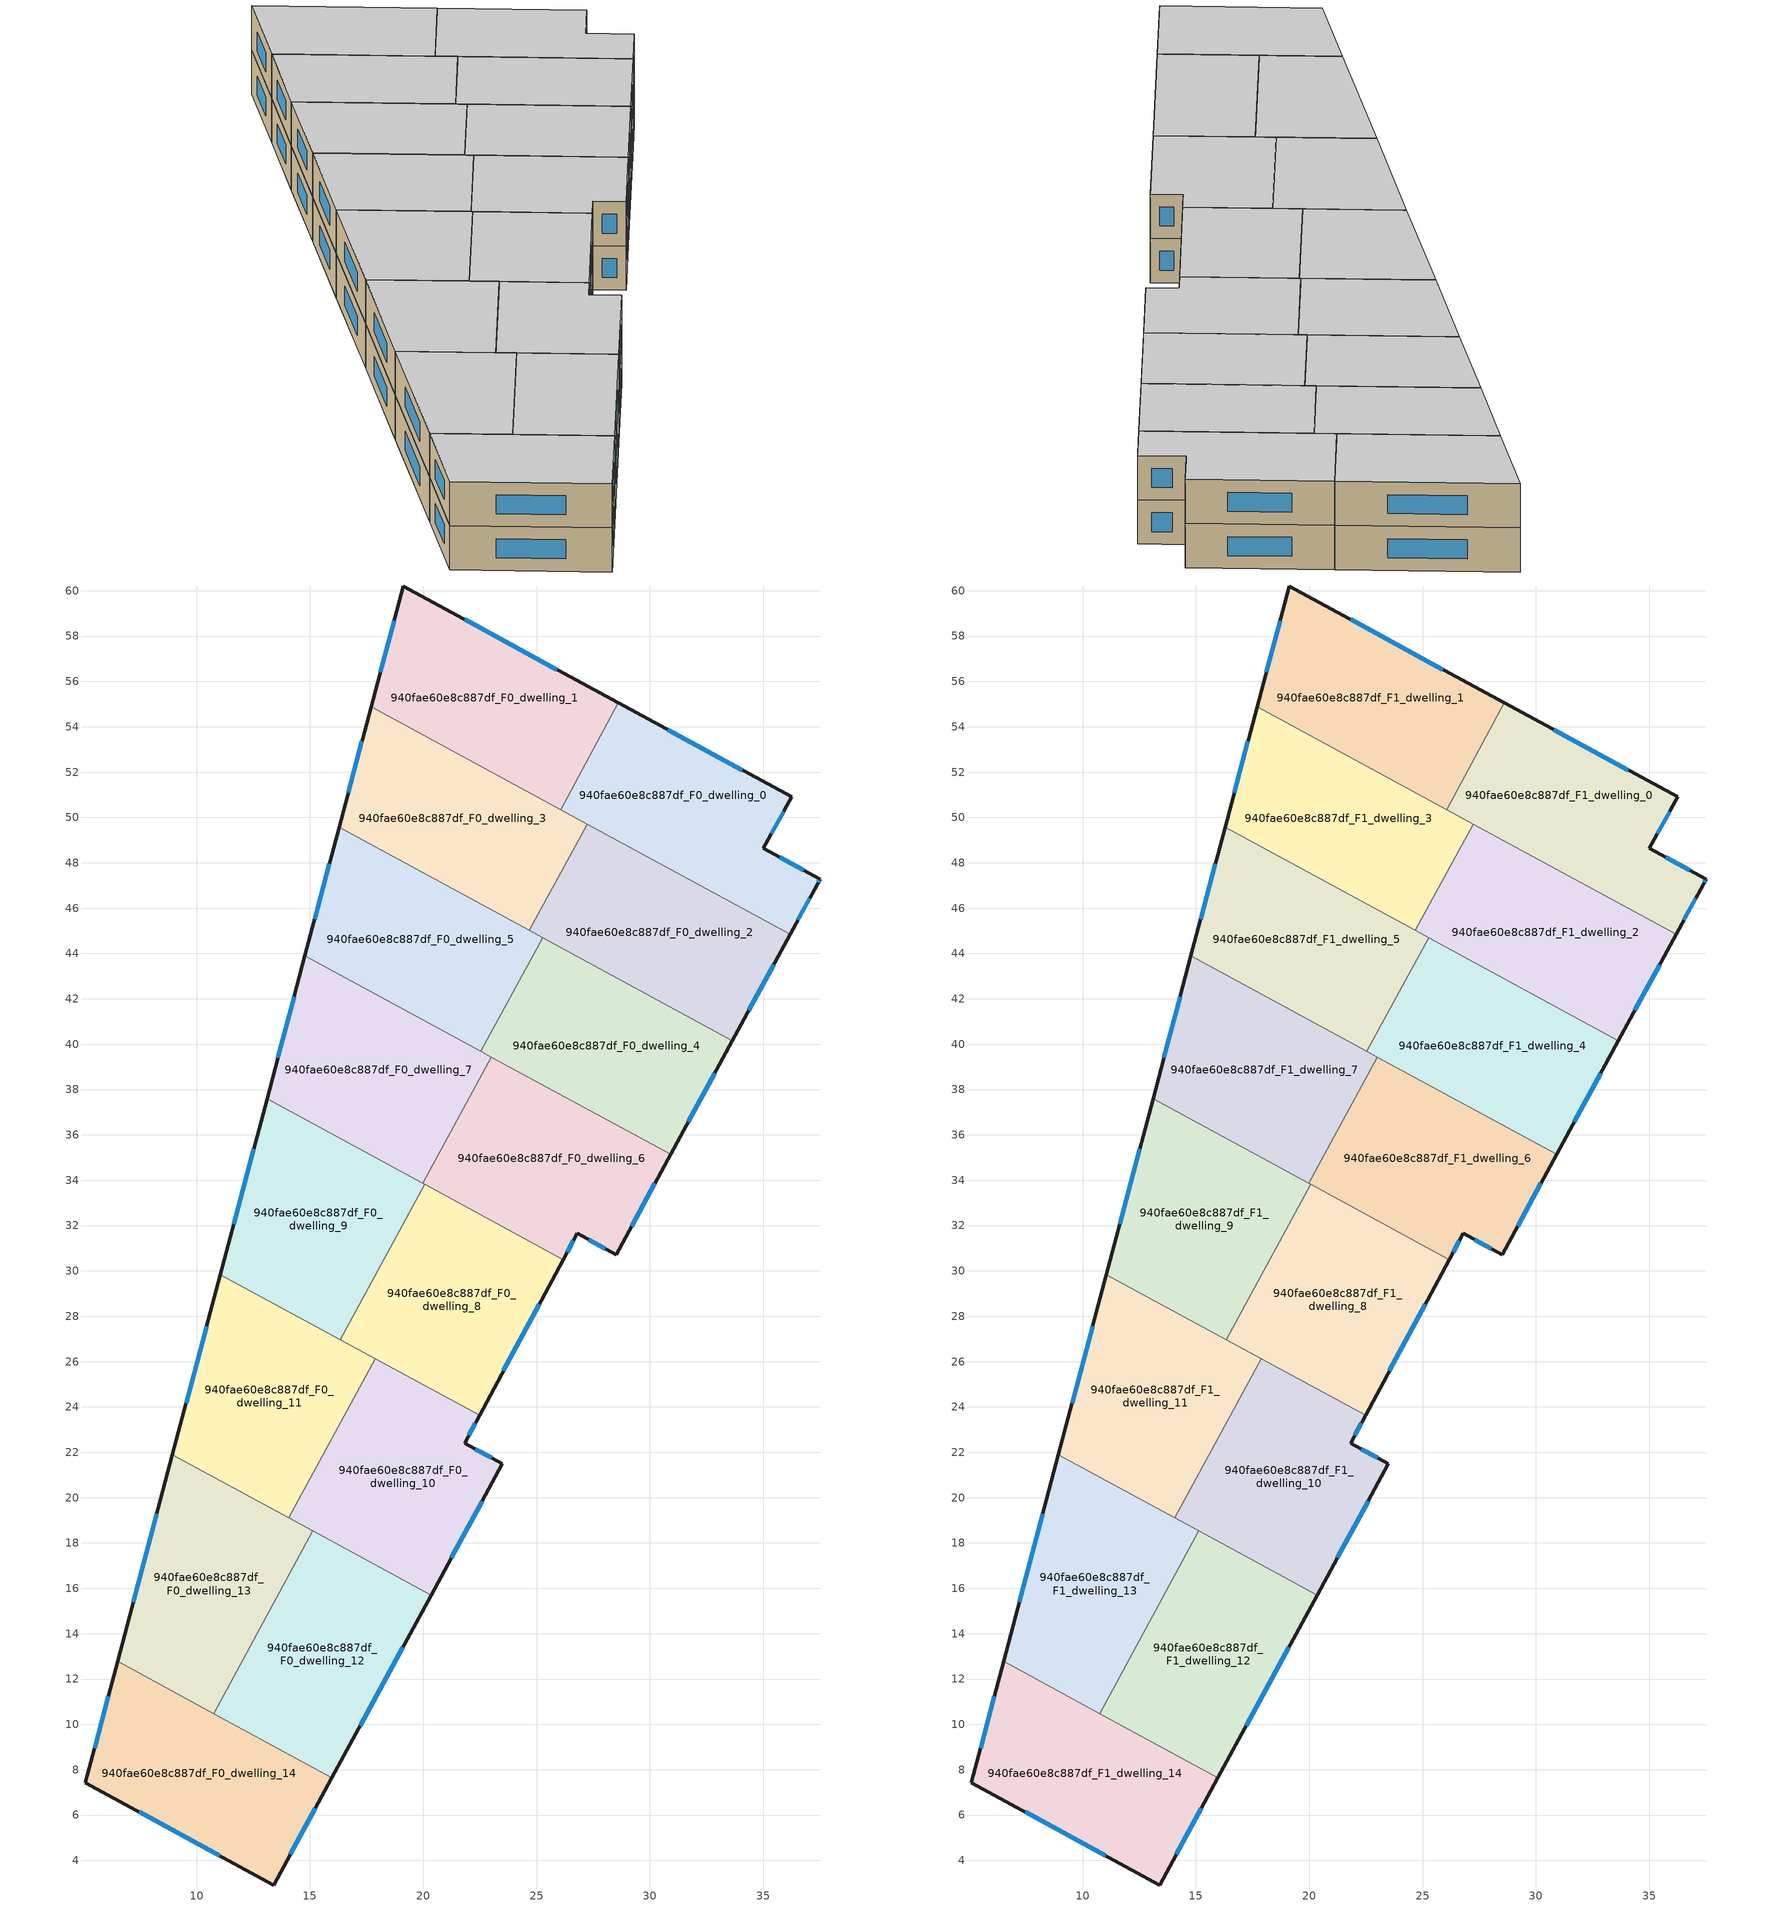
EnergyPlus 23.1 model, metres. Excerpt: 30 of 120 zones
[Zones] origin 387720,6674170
940fae60e8c887df_F0_dwelling_0
 floor ground (EU_floor_Construction): 36.24,50.9 35.01,48.64 37.51,47.28 37.4,47.08 36.18,44.84 26.05,50.34 28.61,55.05 z0
 wall outside (EU_wall_Construction): 36.18,44.84 37.4,47.08 37.51,47.28 35.01,48.64 36.24,50.9 28.61,55.05 z0:3
 wall to 940fae60e8c887df_F0_dwelling_1 (EU_wall_Construction): 28.61,55.05 26.05,50.34 z0:3
 wall to 940fae60e8c887df_F0_dwelling_2 (EU_wall_Construction): 27.23,49.71 36.18,44.84 z0:3
 wall to 940fae60e8c887df_F0_dwelling_3 (EU_wall_Construction): 26.05,50.34 27.23,49.71 z0:3
 window (EU_Window_Construction): 34.06,52.09 30.79,53.87 / 35.36,49.29 35.89,50.26 / 36.79,47.67 35.72,48.25 / 37.43,47.14 37.47,47.22 / 36.53,45.48 37.05,46.44 z0.86:2.14
940fae60e8c887df_F0_dwelling_1
 floor ground (EU_floor_Construction): 28.61,55.05 26.05,50.34 17.7,54.88 19.12,60.21 z0
 wall outside (EU_wall_Construction): 28.61,55.05 19.12,60.21 17.7,54.88 z0:3
 wall to 940fae60e8c887df_F0_dwelling_3 (EU_wall_Construction): 17.7,54.88 26.05,50.34 z0:3
 window (EU_Window_Construction): 25.9,56.52 21.83,58.74 / 18.71,58.69 18.11,56.4 z0.86:2.14
940fae60e8c887df_F0_dwelling_10
 floor ground (EU_floor_Construction): 22.48,23.63 21.82,22.4 23.49,21.49 20.35,15.7 14.07,19.11 17.89,26.12 z0
 wall outside (EU_wall_Construction): 20.35,15.7 23.49,21.49 21.82,22.4 22.48,23.63 z0:3
 wall to 940fae60e8c887df_F0_dwelling_11 (EU_wall_Construction): 17.89,26.12 14.07,19.11 z0:3
 wall to 940fae60e8c887df_F0_dwelling_12 (EU_wall_Construction): 15.13,18.53 20.35,15.7 z0:3
 wall to 940fae60e8c887df_F0_dwelling_8 (EU_wall_Construction): 22.48,23.63 17.89,26.12 z0:3
 wall to 940fae60e8c887df_F0_dwelling_13 (EU_wall_Construction): 14.07,19.11 15.13,18.53 z0:3
 window (EU_Window_Construction): 22.01,22.75 22.29,23.28 / 23.02,21.75 22.3,22.14 / 21.25,17.35 22.59,19.83 z0.86:2.14
940fae60e8c887df_F0_dwelling_11
 floor ground (EU_floor_Construction): 17.89,26.12 14.07,19.11 8.94,21.89 11.05,29.84 z0
 wall outside (EU_wall_Construction): 11.05,29.84 8.94,21.89 z0:3
 wall to 940fae60e8c887df_F0_dwelling_9 (EU_wall_Construction): 16.34,26.96 11.05,29.84 z0:3
 wall to 940fae60e8c887df_F0_dwelling_13 (EU_wall_Construction): 8.94,21.89 14.07,19.11 z0:3
 wall to 940fae60e8c887df_F0_dwelling_8 (EU_wall_Construction): 17.88,26.12 16.34,26.96 z0:3
 window (EU_Window_Construction): 10.45,27.57 9.54,24.16 z0.86:2.14
940fae60e8c887df_F0_dwelling_12
 floor ground (EU_floor_Construction): 20.35,15.7 15.97,7.64 10.76,10.48 15.13,18.53 z0
 wall outside (EU_wall_Construction): 15.97,7.64 20.35,15.7 z0:3
 wall to 940fae60e8c887df_F0_dwelling_13 (EU_wall_Construction): 15.13,18.53 10.76,10.48 z0:3
 wall to 940fae60e8c887df_F0_dwelling_14 (EU_wall_Construction): 10.76,10.48 15.97,7.64 z0:3
 window (EU_Window_Construction): 17.22,9.95 19.1,13.4 z0.86:2.14
940fae60e8c887df_F0_dwelling_13
 floor ground (EU_floor_Construction): 15.13,18.53 10.76,10.48 6.52,12.78 8.94,21.89 z0
 wall outside (EU_wall_Construction): 8.94,21.89 6.52,12.78 z0:3
 wall to 940fae60e8c887df_F0_dwelling_14 (EU_wall_Construction): 6.52,12.78 10.76,10.48 z0:3
 window (EU_Window_Construction): 8.25,19.29 7.21,15.38 z0.86:2.14
940fae60e8c887df_F0_dwelling_14
 floor ground (EU_floor_Construction): 15.97,7.64 13.4,2.92 5.1,7.43 6.52,12.78 z0
 wall outside (EU_wall_Construction): 6.52,12.78 5.1,7.43 13.4,2.92 15.97,7.64 z0:3
 window (EU_Window_Construction): 14.14,4.27 15.24,6.29 / 7.47,6.14 11.03,4.2 / 6.11,11.25 5.5,8.96 z0.86:2.14
940fae60e8c887df_F0_dwelling_2
 floor ground (EU_floor_Construction): 36.18,44.84 33.63,40.16 24.68,45.02 27.23,49.71 z0
 wall outside (EU_wall_Construction): 33.63,40.16 36.18,44.84 z0:3
 wall to 940fae60e8c887df_F0_dwelling_3 (EU_wall_Construction): 27.23,49.71 24.68,45.02 z0:3
 wall to 940fae60e8c887df_F0_dwelling_4 (EU_wall_Construction): 25.27,44.7 33.63,40.16 z0:3
 wall to 940fae60e8c887df_F0_dwelling_5 (EU_wall_Construction): 24.68,45.02 25.27,44.7 z0:3
 window (EU_Window_Construction): 34.36,41.49 35.45,43.5 z0.86:2.14
940fae60e8c887df_F0_dwelling_3
 floor ground (EU_floor_Construction): 27.23,49.71 24.68,45.02 16.29,49.58 17.7,54.88 z0
 wall outside (EU_wall_Construction): 17.7,54.88 16.29,49.58 z0:3
 wall to 940fae60e8c887df_F0_dwelling_5 (EU_wall_Construction): 16.29,49.58 24.68,45.02 z0:3
 window (EU_Window_Construction): 17.3,53.37 16.69,51.09 z0.86:2.14
940fae60e8c887df_F0_dwelling_4
 floor ground (EU_floor_Construction): 33.63,40.16 30.91,35.13 22.54,39.68 25.27,44.7 z0
 wall outside (EU_wall_Construction): 30.91,35.13 33.63,40.16 z0:3
 wall to 940fae60e8c887df_F0_dwelling_5 (EU_wall_Construction): 25.27,44.7 22.54,39.68 z0:3
 wall to 940fae60e8c887df_F0_dwelling_6 (EU_wall_Construction): 23.01,39.43 30.91,35.13 z0:3
 wall to 940fae60e8c887df_F0_dwelling_7 (EU_wall_Construction): 22.54,39.68 23.01,39.43 z0:3
 window (EU_Window_Construction): 31.69,36.57 32.85,38.72 z0.86:2.14
940fae60e8c887df_F0_dwelling_5
 floor ground (EU_floor_Construction): 25.27,44.7 22.54,39.68 14.78,43.89 16.29,49.58 z0
 wall outside (EU_wall_Construction): 16.29,49.58 14.78,43.89 z0:3
 wall to 940fae60e8c887df_F0_dwelling_7 (EU_wall_Construction): 14.78,43.89 22.54,39.68 z0:3
 window (EU_Window_Construction): 15.86,47.95 15.21,45.52 z0.86:2.14
940fae60e8c887df_F0_dwelling_6
 floor ground (EU_floor_Construction): 30.91,35.13 28.51,30.71 26.8,31.65 26.18,30.5 19.98,33.86 23.01,39.43 z0
 wall outside (EU_wall_Construction): 26.18,30.5 26.8,31.65 28.51,30.71 30.91,35.13 z0:3
 wall to 940fae60e8c887df_F0_dwelling_7 (EU_wall_Construction): 23.01,39.43 19.98,33.86 z0:3
 wall to 940fae60e8c887df_F0_dwelling_8 (EU_wall_Construction): 20.07,33.82 26.18,30.5 z0:3
 wall to 940fae60e8c887df_F0_dwelling_9 (EU_wall_Construction): 19.99,33.86 20.07,33.82 z0:3
 window (EU_Window_Construction): 27.29,31.38 28.02,30.98 / 26.36,30.83 26.63,31.32 / 29.19,31.98 30.22,33.87 z0.86:2.14
940fae60e8c887df_F0_dwelling_7
 floor ground (EU_floor_Construction): 23.01,39.43 19.98,33.86 13.11,37.6 14.78,43.89 z0
 wall outside (EU_wall_Construction): 14.78,43.89 13.11,37.6 z0:3
 wall to 940fae60e8c887df_F0_dwelling_9 (EU_wall_Construction): 13.11,37.6 19.98,33.86 z0:3
 window (EU_Window_Construction): 14.31,42.09 13.59,39.4 z0.86:2.14
940fae60e8c887df_F0_dwelling_8
 floor ground (EU_floor_Construction): 26.18,30.5 22.48,23.63 16.34,26.96 20.07,33.82 z0
 wall outside (EU_wall_Construction): 22.48,23.63 26.18,30.5 z0:3
 wall to 940fae60e8c887df_F0_dwelling_9 (EU_wall_Construction): 20.07,33.82 16.34,26.96 z0:3
 window (EU_Window_Construction): 23.54,25.59 25.12,28.53 z0.86:2.14
940fae60e8c887df_F0_dwelling_9
 floor ground (EU_floor_Construction): 20.07,33.82 16.34,26.96 11.05,29.84 13.11,37.6 z0
 wall outside (EU_wall_Construction): 13.11,37.6 11.05,29.84 z0:3
 window (EU_Window_Construction): 12.52,35.38 11.64,32.05 z0.86:2.14
940fae60e8c887df_F1_dwelling_0
 floor to 940fae60e8c887df_F0_dwelling_0 (EU_floor_Construction): 36.24,50.9 35.01,48.64 37.51,47.28 37.4,47.08 36.18,44.84 26.05,50.34 28.61,55.05 z3
 wall outside (EU_wall_Construction): 36.18,44.84 37.4,47.08 37.51,47.28 35.01,48.64 36.24,50.9 28.61,55.05 z3:6
 wall to 940fae60e8c887df_F1_dwelling_1 (EU_wall_Construction): 28.61,55.05 26.05,50.34 z3:6
 wall to 940fae60e8c887df_F1_dwelling_2 (EU_wall_Construction): 27.23,49.71 36.18,44.84 z3:6
 wall to 940fae60e8c887df_F1_dwelling_3 (EU_wall_Construction): 26.05,50.34 27.23,49.71 z3:6
 window (EU_Window_Construction): 34.06,52.09 30.79,53.87 / 35.36,49.29 35.89,50.26 / 36.79,47.67 35.72,48.25 / 37.43,47.14 37.47,47.22 / 36.53,45.48 37.05,46.44 z3.86:5.14
 ceiling to 940fae60e8c887df_F2_dwelling_0 (EU_floor_Construction): 36.18,44.84 37.4,47.08 37.51,47.28 35.01,48.64 36.24,50.9 28.61,55.05 26.05,50.34 z6
940fae60e8c887df_F1_dwelling_1
 floor to 940fae60e8c887df_F0_dwelling_1 (EU_floor_Construction): 28.61,55.05 26.05,50.34 17.7,54.88 19.12,60.21 z3
 wall outside (EU_wall_Construction): 28.61,55.05 19.12,60.21 17.7,54.88 z3:6
 wall to 940fae60e8c887df_F1_dwelling_3 (EU_wall_Construction): 17.7,54.88 26.05,50.34 z3:6
 window (EU_Window_Construction): 25.9,56.52 21.83,58.74 / 18.71,58.69 18.11,56.4 z3.86:5.14
 ceiling to 940fae60e8c887df_F2_dwelling_1 (EU_floor_Construction): 26.05,50.34 28.61,55.05 19.12,60.21 17.7,54.88 z6
940fae60e8c887df_F1_dwelling_10
 floor to 940fae60e8c887df_F0_dwelling_10 (EU_floor_Construction): 22.48,23.63 21.82,22.4 23.49,21.49 20.35,15.7 14.07,19.11 17.89,26.12 z3
 wall outside (EU_wall_Construction): 20.35,15.7 23.49,21.49 21.82,22.4 22.48,23.63 z3:6
 wall to 940fae60e8c887df_F1_dwelling_11 (EU_wall_Construction): 17.89,26.12 14.07,19.11 z3:6
 wall to 940fae60e8c887df_F1_dwelling_12 (EU_wall_Construction): 15.13,18.53 20.35,15.7 z3:6
 wall to 940fae60e8c887df_F1_dwelling_8 (EU_wall_Construction): 22.48,23.63 17.89,26.12 z3:6
 wall to 940fae60e8c887df_F1_dwelling_13 (EU_wall_Construction): 14.07,19.11 15.13,18.53 z3:6
 window (EU_Window_Construction): 22.01,22.75 22.29,23.28 / 23.02,21.75 22.3,22.14 / 21.25,17.35 22.59,19.83 z3.86:5.14
 ceiling to 940fae60e8c887df_F2_dwelling_10 (EU_floor_Construction): 20.35,15.7 23.49,21.49 21.82,22.4 22.48,23.63 17.89,26.12 14.07,19.11 z6
940fae60e8c887df_F1_dwelling_11
 floor to 940fae60e8c887df_F0_dwelling_11 (EU_floor_Construction): 17.89,26.12 14.07,19.11 8.94,21.89 11.05,29.84 z3
 wall outside (EU_wall_Construction): 11.05,29.84 8.94,21.89 z3:6
 wall to 940fae60e8c887df_F1_dwelling_9 (EU_wall_Construction): 16.34,26.96 11.05,29.84 z3:6
 wall to 940fae60e8c887df_F1_dwelling_13 (EU_wall_Construction): 8.94,21.89 14.07,19.11 z3:6
 wall to 940fae60e8c887df_F1_dwelling_8 (EU_wall_Construction): 17.88,26.12 16.34,26.96 z3:6
 window (EU_Window_Construction): 10.45,27.57 9.54,24.16 z3.86:5.14
 ceiling to 940fae60e8c887df_F2_dwelling_11 (EU_floor_Construction): 14.07,19.11 17.89,26.12 11.05,29.84 8.94,21.89 z6
940fae60e8c887df_F1_dwelling_12
 floor to 940fae60e8c887df_F0_dwelling_12 (EU_floor_Construction): 20.35,15.7 15.97,7.64 10.76,10.48 15.13,18.53 z3
 wall outside (EU_wall_Construction): 15.97,7.64 20.35,15.7 z3:6
 wall to 940fae60e8c887df_F1_dwelling_13 (EU_wall_Construction): 15.13,18.53 10.76,10.48 z3:6
 wall to 940fae60e8c887df_F1_dwelling_14 (EU_wall_Construction): 10.76,10.48 15.97,7.64 z3:6
 window (EU_Window_Construction): 17.22,9.95 19.1,13.4 z3.86:5.14
 ceiling to 940fae60e8c887df_F2_dwelling_12 (EU_floor_Construction): 15.97,7.64 20.35,15.7 15.13,18.53 10.76,10.48 z6
940fae60e8c887df_F1_dwelling_13
 floor to 940fae60e8c887df_F0_dwelling_13 (EU_floor_Construction): 15.13,18.53 10.76,10.48 6.52,12.78 8.94,21.89 z3
 wall outside (EU_wall_Construction): 8.94,21.89 6.52,12.78 z3:6
 wall to 940fae60e8c887df_F1_dwelling_14 (EU_wall_Construction): 6.52,12.78 10.76,10.48 z3:6
 window (EU_Window_Construction): 8.25,19.29 7.21,15.38 z3.86:5.14
 ceiling to 940fae60e8c887df_F2_dwelling_13 (EU_floor_Construction): 10.76,10.48 15.13,18.53 8.94,21.89 6.52,12.78 z6
940fae60e8c887df_F1_dwelling_14
 floor to 940fae60e8c887df_F0_dwelling_14 (EU_floor_Construction): 15.97,7.64 13.4,2.92 5.1,7.43 6.52,12.78 z3
 wall outside (EU_wall_Construction): 6.52,12.78 5.1,7.43 13.4,2.92 15.97,7.64 z3:6
 window (EU_Window_Construction): 14.14,4.27 15.24,6.29 / 7.47,6.14 11.03,4.2 / 6.11,11.25 5.5,8.96 z3.86:5.14
 ceiling to 940fae60e8c887df_F2_dwelling_14 (EU_floor_Construction): 13.4,2.92 15.97,7.64 6.52,12.78 5.1,7.43 z6
940fae60e8c887df_F1_dwelling_2
 floor to 940fae60e8c887df_F0_dwelling_2 (EU_floor_Construction): 36.18,44.84 33.63,40.16 24.68,45.02 27.23,49.71 z3
 wall outside (EU_wall_Construction): 33.63,40.16 36.18,44.84 z3:6
 wall to 940fae60e8c887df_F1_dwelling_3 (EU_wall_Construction): 27.23,49.71 24.68,45.02 z3:6
 wall to 940fae60e8c887df_F1_dwelling_4 (EU_wall_Construction): 25.27,44.7 33.63,40.16 z3:6
 wall to 940fae60e8c887df_F1_dwelling_5 (EU_wall_Construction): 24.68,45.02 25.27,44.7 z3:6
 window (EU_Window_Construction): 34.36,41.49 35.45,43.5 z3.86:5.14
 ceiling to 940fae60e8c887df_F2_dwelling_2 (EU_floor_Construction): 33.63,40.16 36.18,44.84 27.23,49.71 24.68,45.02 z6
940fae60e8c887df_F1_dwelling_3
 floor to 940fae60e8c887df_F0_dwelling_3 (EU_floor_Construction): 27.23,49.71 24.68,45.02 16.29,49.58 17.7,54.88 z3
 wall outside (EU_wall_Construction): 17.7,54.88 16.29,49.58 z3:6
 wall to 940fae60e8c887df_F1_dwelling_5 (EU_wall_Construction): 16.29,49.58 24.68,45.02 z3:6
 window (EU_Window_Construction): 17.3,53.37 16.69,51.09 z3.86:5.14
 ceiling to 940fae60e8c887df_F2_dwelling_3 (EU_floor_Construction): 24.68,45.02 27.23,49.71 17.7,54.88 16.29,49.58 z6
940fae60e8c887df_F1_dwelling_4
 floor to 940fae60e8c887df_F0_dwelling_4 (EU_floor_Construction): 33.63,40.16 30.91,35.13 22.54,39.68 25.27,44.7 z3
 wall outside (EU_wall_Construction): 30.91,35.13 33.63,40.16 z3:6
 wall to 940fae60e8c887df_F1_dwelling_5 (EU_wall_Construction): 25.27,44.7 22.54,39.68 z3:6
 wall to 940fae60e8c887df_F1_dwelling_6 (EU_wall_Construction): 23.01,39.43 30.91,35.13 z3:6
 wall to 940fae60e8c887df_F1_dwelling_7 (EU_wall_Construction): 22.54,39.68 23.01,39.43 z3:6
 window (EU_Window_Construction): 31.69,36.57 32.85,38.72 z3.86:5.14
 ceiling to 940fae60e8c887df_F2_dwelling_4 (EU_floor_Construction): 30.91,35.13 33.63,40.16 25.27,44.7 22.54,39.68 z6
940fae60e8c887df_F1_dwelling_5
 floor to 940fae60e8c887df_F0_dwelling_5 (EU_floor_Construction): 25.27,44.7 22.54,39.68 14.78,43.89 16.29,49.58 z3
 wall outside (EU_wall_Construction): 16.29,49.58 14.78,43.89 z3:6
 wall to 940fae60e8c887df_F1_dwelling_7 (EU_wall_Construction): 14.78,43.89 22.54,39.68 z3:6
 window (EU_Window_Construction): 15.86,47.95 15.21,45.52 z3.86:5.14
 ceiling to 940fae60e8c887df_F2_dwelling_5 (EU_floor_Construction): 22.54,39.68 25.27,44.7 16.29,49.58 14.78,43.89 z6
940fae60e8c887df_F1_dwelling_6
 floor to 940fae60e8c887df_F0_dwelling_6 (EU_floor_Construction): 30.91,35.13 28.51,30.71 26.8,31.65 26.18,30.5 19.98,33.86 23.01,39.43 z3
 wall outside (EU_wall_Construction): 26.18,30.5 26.8,31.65 28.51,30.71 30.91,35.13 z3:6
 wall to 940fae60e8c887df_F1_dwelling_7 (EU_wall_Construction): 23.01,39.43 19.98,33.86 z3:6
 wall to 940fae60e8c887df_F1_dwelling_8 (EU_wall_Construction): 20.07,33.82 26.18,30.5 z3:6
 wall to 940fae60e8c887df_F1_dwelling_9 (EU_wall_Construction): 19.99,33.86 20.07,33.82 z3:6
 window (EU_Window_Construction): 27.29,31.38 28.02,30.98 / 26.36,30.83 26.63,31.32 / 29.19,31.98 30.22,33.87 z3.86:5.14
 ceiling to 940fae60e8c887df_F2_dwelling_6 (EU_floor_Construction): 28.51,30.71 30.91,35.13 23.01,39.43 19.98,33.86 26.18,30.5 26.8,31.65 z6
940fae60e8c887df_F1_dwelling_7
 floor to 940fae60e8c887df_F0_dwelling_7 (EU_floor_Construction): 23.01,39.43 19.98,33.86 13.11,37.6 14.78,43.89 z3
 wall outside (EU_wall_Construction): 14.78,43.89 13.11,37.6 z3:6
 wall to 940fae60e8c887df_F1_dwelling_9 (EU_wall_Construction): 13.11,37.6 19.98,33.86 z3:6
 window (EU_Window_Construction): 14.31,42.09 13.59,39.4 z3.86:5.14
 ceiling to 940fae60e8c887df_F2_dwelling_7 (EU_floor_Construction): 19.98,33.86 23.01,39.43 14.78,43.89 13.11,37.6 z6
940fae60e8c887df_F1_dwelling_8
 floor to 940fae60e8c887df_F0_dwelling_8 (EU_floor_Construction): 26.18,30.5 22.48,23.63 16.34,26.96 20.07,33.82 z3
 wall outside (EU_wall_Construction): 22.48,23.63 26.18,30.5 z3:6
 wall to 940fae60e8c887df_F1_dwelling_9 (EU_wall_Construction): 20.07,33.82 16.34,26.96 z3:6
 window (EU_Window_Construction): 23.54,25.59 25.12,28.53 z3.86:5.14
 ceiling to 940fae60e8c887df_F2_dwelling_8 (EU_floor_Construction): 22.48,23.63 26.18,30.5 20.07,33.82 16.34,26.96 z6
940fae60e8c887df_F1_dwelling_9
 floor to 940fae60e8c887df_F0_dwelling_9 (EU_floor_Construction): 20.07,33.82 16.34,26.96 11.05,29.84 13.11,37.6 z3
 wall outside (EU_wall_Construction): 13.11,37.6 11.05,29.84 z3:6
 window (EU_Window_Construction): 12.52,35.38 11.64,32.05 z3.86:5.14
 ceiling to 940fae60e8c887df_F2_dwelling_9 (EU_floor_Construction): 16.34,26.96 20.07,33.82 13.11,37.6 11.05,29.84 z6
[Building]
EU S2 Campaign: North Axis=0; Terrain=City; Solar Distribution=FullExterior
[Site:Location]
Helsinki-Vantaa.AP: Latitude=60.317; Longitude=24.963; Time Zone=2; Elevation=54.6
[SizingPeriod:WeatherFileDays]
AnnualSizingPeriod: Begin Month=1; Begin Day of Month=1; End Month=12; End Day of Month=31; Day of Week for Start Day=Monday; Use Weather File Daylight Saving Period=No; Use Weather File Rain and Snow Indicators=No
[MATERIAL]
EU_InternalMass_Material: Roughness=MediumRough; Thickness=0.1; Conductivity=1; Density=1800; Specific Heat=900; Thermal Absorptance=0.9; Solar Absorptance=0.7; Visible Absorptance=0.7
[MATERIAL:NOMASS] Roughness=MediumRough; Thermal Absorptance=0.9; Solar Absorptance=0.7; Visible Absorptance=0.7
Name | Thermal Resistance
EU_wall_NoMass | 5.91765
EU_floor_NoMass | 6.2875
[WINDOWMATERIAL:SIMPLEGLAZINGSYSTEM]
EU_Window_SimpleGlazing: UFactor=0.994035; Solar Heat Gain Coefficient=0.7; Visible Transmittance=0.7
[CONSTRUCTION]
EU_wall_Construction: EU_wall_NoMass
EU_floor_Construction: EU_floor_NoMass
EU_Window_Construction: EU_Window_SimpleGlazing
EU_InternalMass_Construction: EU_InternalMass_Material
[ZONE] Type=1; Multiplier=1; Ceiling Height=autocalculate; Floor Area=autocalculate; Part of Total Floor Area=Yes
Name | Volume
940fae60e8c887df_F0_dwelling_0; 940fae60e8c887df_F1_dwelling_0 | 163.162
940fae60e8c887df_F0_dwelling_1; 940fae60e8c887df_F1_dwelling_1 | 163.157
940fae60e8c887df_F0_dwelling_10; 940fae60e8c887df_F1_dwelling_10 | 163.151
940fae60e8c887df_F0_dwelling_11; 940fae60e8c887df_F1_dwelling_11; 940fae60e8c887df_F0_dwelling_8; 940fae60e8c887df_F1_dwelling_8 | 163.176
940fae60e8c887df_F0_dwelling_12; 940fae60e8c887df_F1_dwelling_12 | 163.148
940fae60e8c887df_F0_dwelling_13; 940fae60e8c887df_F1_dwelling_13 | 163.153
940fae60e8c887df_F0_dwelling_14; 940fae60e8c887df_F1_dwelling_14 | 163.173
940fae60e8c887df_F0_dwelling_2; 940fae60e8c887df_F1_dwelling_2 | 163.167
940fae60e8c887df_F0_dwelling_3; 940fae60e8c887df_F1_dwelling_3 | 163.182
940fae60e8c887df_F0_dwelling_4; 940fae60e8c887df_F1_dwelling_4 | 163.159
940fae60e8c887df_F0_dwelling_5; 940fae60e8c887df_F1_dwelling_5 | 163.155
940fae60e8c887df_F0_dwelling_6; 940fae60e8c887df_F1_dwelling_6 | 163.168
940fae60e8c887df_F0_dwelling_7; 940fae60e8c887df_F1_dwelling_7 | 163.179
940fae60e8c887df_F0_dwelling_9; 940fae60e8c887df_F1_dwelling_9 | 163.161
[INTERNALMASS] Construction=EU_InternalMass_Construction
Name | Zone or ZoneList | Surface Area
940fae60e8c887df_F0_dwelling_0_EU_InternalMass | 940fae60e8c887df_F0_dwelling_0 | 54.3877
940fae60e8c887df_F0_dwelling_1_EU_InternalMass | 940fae60e8c887df_F0_dwelling_1 | 54.3839
940fae60e8c887df_F0_dwelling_2_EU_InternalMass | 940fae60e8c887df_F0_dwelling_2 | 54.3907
940fae60e8c887df_F0_dwelling_3_EU_InternalMass | 940fae60e8c887df_F0_dwelling_3 | 54.393
940fae60e8c887df_F0_dwelling_4_EU_InternalMass | 940fae60e8c887df_F0_dwelling_4 | 54.3864
940fae60e8c887df_F0_dwelling_5_EU_InternalMass | 940fae60e8c887df_F0_dwelling_5 | 54.3853
940fae60e8c887df_F0_dwelling_6_EU_InternalMass | 940fae60e8c887df_F0_dwelling_6 | 54.389
940fae60e8c887df_F0_dwelling_7_EU_InternalMass | 940fae60e8c887df_F0_dwelling_7 | 54.3942
940fae60e8c887df_F0_dwelling_8_EU_InternalMass | 940fae60e8c887df_F0_dwelling_8 | 54.3925
940fae60e8c887df_F0_dwelling_9_EU_InternalMass | 940fae60e8c887df_F0_dwelling_9 | 54.3865
940fae60e8c887df_F0_dwelling_10_EU_InternalMass | 940fae60e8c887df_F0_dwelling_10 | 54.3826
940fae60e8c887df_F0_dwelling_11_EU_InternalMass | 940fae60e8c887df_F0_dwelling_11 | 54.3936
940fae60e8c887df_F0_dwelling_12_EU_InternalMass | 940fae60e8c887df_F0_dwelling_12 | 54.3822
940fae60e8c887df_F0_dwelling_13_EU_InternalMass | 940fae60e8c887df_F0_dwelling_13 | 54.3866
940fae60e8c887df_F0_dwelling_14_EU_InternalMass | 940fae60e8c887df_F0_dwelling_14 | 54.3913
940fae60e8c887df_F1_dwelling_0_EU_InternalMass | 940fae60e8c887df_F1_dwelling_0 | 54.3877
940fae60e8c887df_F1_dwelling_1_EU_InternalMass | 940fae60e8c887df_F1_dwelling_1 | 54.3839
940fae60e8c887df_F1_dwelling_2_EU_InternalMass | 940fae60e8c887df_F1_dwelling_2 | 54.3907
940fae60e8c887df_F1_dwelling_3_EU_InternalMass | 940fae60e8c887df_F1_dwelling_3 | 54.393
940fae60e8c887df_F1_dwelling_4_EU_InternalMass | 940fae60e8c887df_F1_dwelling_4 | 54.3864
940fae60e8c887df_F1_dwelling_5_EU_InternalMass | 940fae60e8c887df_F1_dwelling_5 | 54.3853
940fae60e8c887df_F1_dwelling_6_EU_InternalMass | 940fae60e8c887df_F1_dwelling_6 | 54.389
940fae60e8c887df_F1_dwelling_7_EU_InternalMass | 940fae60e8c887df_F1_dwelling_7 | 54.3942
940fae60e8c887df_F1_dwelling_8_EU_InternalMass | 940fae60e8c887df_F1_dwelling_8 | 54.3925
940fae60e8c887df_F1_dwelling_9_EU_InternalMass | 940fae60e8c887df_F1_dwelling_9 | 54.3865
940fae60e8c887df_F1_dwelling_10_EU_InternalMass | 940fae60e8c887df_F1_dwelling_10 | 54.3826
940fae60e8c887df_F1_dwelling_11_EU_InternalMass | 940fae60e8c887df_F1_dwelling_11 | 54.3936
940fae60e8c887df_F1_dwelling_12_EU_InternalMass | 940fae60e8c887df_F1_dwelling_12 | 54.3822
940fae60e8c887df_F1_dwelling_13_EU_InternalMass | 940fae60e8c887df_F1_dwelling_13 | 54.3866
940fae60e8c887df_F1_dwelling_14_EU_InternalMass | 940fae60e8c887df_F1_dwelling_14 | 54.3913
[OTHEREQUIPMENT] Fuel Type=Electricity; Design Level Calculation Method=Watts/Area; Power per Zone Floor Area=1; Fraction Latent=0; Fraction Radiant=0; Fraction Lost=0; Carbon Dioxide Generation Rate=0; EndUse Subcategory=EU_Step8_InternalGains
Name | Zone or ZoneList or Space or SpaceList | Schedule
EU_Step8_InternalGain_940fae60e8c887df_F0_dwelling_0_f000 | 940fae60e8c887df_F0_dwelling_0 | EU_Step8_GainSchedule_940fae60e8c887df_F0_dwelling_0_f000
EU_Step8_InternalGain_940fae60e8c887df_F0_dwelling_1_f000 | 940fae60e8c887df_F0_dwelling_1 | EU_Step8_GainSchedule_940fae60e8c887df_F0_dwelling_1_f000
EU_Step8_InternalGain_940fae60e8c887df_F0_dwelling_2_f000 | 940fae60e8c887df_F0_dwelling_2 | EU_Step8_GainSchedule_940fae60e8c887df_F0_dwelling_2_f000
EU_Step8_InternalGain_940fae60e8c887df_F0_dwelling_3_f000 | 940fae60e8c887df_F0_dwelling_3 | EU_Step8_GainSchedule_940fae60e8c887df_F0_dwelling_3_f000
EU_Step8_InternalGain_940fae60e8c887df_F0_dwelling_4_f000 | 940fae60e8c887df_F0_dwelling_4 | EU_Step8_GainSchedule_940fae60e8c887df_F0_dwelling_4_f000
EU_Step8_InternalGain_940fae60e8c887df_F0_dwelling_5_f000 | 940fae60e8c887df_F0_dwelling_5 | EU_Step8_GainSchedule_940fae60e8c887df_F0_dwelling_5_f000
EU_Step8_InternalGain_940fae60e8c887df_F0_dwelling_6_f000 | 940fae60e8c887df_F0_dwelling_6 | EU_Step8_GainSchedule_940fae60e8c887df_F0_dwelling_6_f000
EU_Step8_InternalGain_940fae60e8c887df_F0_dwelling_7_f000 | 940fae60e8c887df_F0_dwelling_7 | EU_Step8_GainSchedule_940fae60e8c887df_F0_dwelling_7_f000
EU_Step8_InternalGain_940fae60e8c887df_F0_dwelling_8_f000 | 940fae60e8c887df_F0_dwelling_8 | EU_Step8_GainSchedule_940fae60e8c887df_F0_dwelling_8_f000
EU_Step8_InternalGain_940fae60e8c887df_F0_dwelling_9_f000 | 940fae60e8c887df_F0_dwelling_9 | EU_Step8_GainSchedule_940fae60e8c887df_F0_dwelling_9_f000
EU_Step8_InternalGain_940fae60e8c887df_F0_dwelling_10_f000 | 940fae60e8c887df_F0_dwelling_10 | EU_Step8_GainSchedule_940fae60e8c887df_F0_dwelling_10_f000
EU_Step8_InternalGain_940fae60e8c887df_F0_dwelling_11_f000 | 940fae60e8c887df_F0_dwelling_11 | EU_Step8_GainSchedule_940fae60e8c887df_F0_dwelling_11_f000
EU_Step8_InternalGain_940fae60e8c887df_F0_dwelling_12_f000 | 940fae60e8c887df_F0_dwelling_12 | EU_Step8_GainSchedule_940fae60e8c887df_F0_dwelling_12_f000
EU_Step8_InternalGain_940fae60e8c887df_F0_dwelling_13_f000 | 940fae60e8c887df_F0_dwelling_13 | EU_Step8_GainSchedule_940fae60e8c887df_F0_dwelling_13_f000
EU_Step8_InternalGain_940fae60e8c887df_F0_dwelling_14_f000 | 940fae60e8c887df_F0_dwelling_14 | EU_Step8_GainSchedule_940fae60e8c887df_F0_dwelling_14_f000
EU_Step8_InternalGain_940fae60e8c887df_F1_dwelling_0_f000 | 940fae60e8c887df_F1_dwelling_0 | EU_Step8_GainSchedule_940fae60e8c887df_F1_dwelling_0_f000
EU_Step8_InternalGain_940fae60e8c887df_F1_dwelling_1_f000 | 940fae60e8c887df_F1_dwelling_1 | EU_Step8_GainSchedule_940fae60e8c887df_F1_dwelling_1_f000
EU_Step8_InternalGain_940fae60e8c887df_F1_dwelling_2_f000 | 940fae60e8c887df_F1_dwelling_2 | EU_Step8_GainSchedule_940fae60e8c887df_F1_dwelling_2_f000
EU_Step8_InternalGain_940fae60e8c887df_F1_dwelling_3_f000 | 940fae60e8c887df_F1_dwelling_3 | EU_Step8_GainSchedule_940fae60e8c887df_F1_dwelling_3_f000
EU_Step8_InternalGain_940fae60e8c887df_F1_dwelling_4_f000 | 940fae60e8c887df_F1_dwelling_4 | EU_Step8_GainSchedule_940fae60e8c887df_F1_dwelling_4_f000
EU_Step8_InternalGain_940fae60e8c887df_F1_dwelling_5_f000 | 940fae60e8c887df_F1_dwelling_5 | EU_Step8_GainSchedule_940fae60e8c887df_F1_dwelling_5_f000
EU_Step8_InternalGain_940fae60e8c887df_F1_dwelling_6_f000 | 940fae60e8c887df_F1_dwelling_6 | EU_Step8_GainSchedule_940fae60e8c887df_F1_dwelling_6_f000
EU_Step8_InternalGain_940fae60e8c887df_F1_dwelling_7_f000 | 940fae60e8c887df_F1_dwelling_7 | EU_Step8_GainSchedule_940fae60e8c887df_F1_dwelling_7_f000
EU_Step8_InternalGain_940fae60e8c887df_F1_dwelling_8_f000 | 940fae60e8c887df_F1_dwelling_8 | EU_Step8_GainSchedule_940fae60e8c887df_F1_dwelling_8_f000
EU_Step8_InternalGain_940fae60e8c887df_F1_dwelling_9_f000 | 940fae60e8c887df_F1_dwelling_9 | EU_Step8_GainSchedule_940fae60e8c887df_F1_dwelling_9_f000
EU_Step8_InternalGain_940fae60e8c887df_F1_dwelling_10_f000 | 940fae60e8c887df_F1_dwelling_10 | EU_Step8_GainSchedule_940fae60e8c887df_F1_dwelling_10_f000
EU_Step8_InternalGain_940fae60e8c887df_F1_dwelling_11_f000 | 940fae60e8c887df_F1_dwelling_11 | EU_Step8_GainSchedule_940fae60e8c887df_F1_dwelling_11_f000
EU_Step8_InternalGain_940fae60e8c887df_F1_dwelling_12_f000 | 940fae60e8c887df_F1_dwelling_12 | EU_Step8_GainSchedule_940fae60e8c887df_F1_dwelling_12_f000
EU_Step8_InternalGain_940fae60e8c887df_F1_dwelling_13_f000 | 940fae60e8c887df_F1_dwelling_13 | EU_Step8_GainSchedule_940fae60e8c887df_F1_dwelling_13_f000
EU_Step8_InternalGain_940fae60e8c887df_F1_dwelling_14_f000 | 940fae60e8c887df_F1_dwelling_14 | EU_Step8_GainSchedule_940fae60e8c887df_F1_dwelling_14_f000
[ZONEVENTILATION:DESIGNFLOWRATE] Schedule=EU_AlwaysOn; Design Flow Rate Calculation Method=AirChanges/Hour; Air Changes per Hour=0.596421; Ventilation Type=Natural; Fan Pressure Rise=0; Fan Total Efficiency=1; Constant Term Coefficient=1; Temperature Term Coefficient=0; Velocity Term Coefficient=0; Velocity Squared Term Coefficient=0; Minimum Indoor Temperature=-100; Maximum Indoor Temperature=100; Delta Temperature=-100; Minimum Outdoor Temperature=-100; Maximum Outdoor Temperature=100; Maximum Wind Speed=40
Name | Zone or ZoneList or Space or SpaceList
EU_ConstantAir_940fae60e8c887df_F0_dwelling_0 | 940fae60e8c887df_F0_dwelling_0
EU_ConstantAir_940fae60e8c887df_F0_dwelling_1 | 940fae60e8c887df_F0_dwelling_1
EU_ConstantAir_940fae60e8c887df_F0_dwelling_2 | 940fae60e8c887df_F0_dwelling_2
EU_ConstantAir_940fae60e8c887df_F0_dwelling_3 | 940fae60e8c887df_F0_dwelling_3
EU_ConstantAir_940fae60e8c887df_F0_dwelling_4 | 940fae60e8c887df_F0_dwelling_4
EU_ConstantAir_940fae60e8c887df_F0_dwelling_5 | 940fae60e8c887df_F0_dwelling_5
EU_ConstantAir_940fae60e8c887df_F0_dwelling_6 | 940fae60e8c887df_F0_dwelling_6
EU_ConstantAir_940fae60e8c887df_F0_dwelling_7 | 940fae60e8c887df_F0_dwelling_7
EU_ConstantAir_940fae60e8c887df_F0_dwelling_8 | 940fae60e8c887df_F0_dwelling_8
EU_ConstantAir_940fae60e8c887df_F0_dwelling_9 | 940fae60e8c887df_F0_dwelling_9
EU_ConstantAir_940fae60e8c887df_F0_dwelling_10 | 940fae60e8c887df_F0_dwelling_10
EU_ConstantAir_940fae60e8c887df_F0_dwelling_11 | 940fae60e8c887df_F0_dwelling_11
EU_ConstantAir_940fae60e8c887df_F0_dwelling_12 | 940fae60e8c887df_F0_dwelling_12
EU_ConstantAir_940fae60e8c887df_F0_dwelling_13 | 940fae60e8c887df_F0_dwelling_13
EU_ConstantAir_940fae60e8c887df_F0_dwelling_14 | 940fae60e8c887df_F0_dwelling_14
EU_ConstantAir_940fae60e8c887df_F1_dwelling_0 | 940fae60e8c887df_F1_dwelling_0
EU_ConstantAir_940fae60e8c887df_F1_dwelling_1 | 940fae60e8c887df_F1_dwelling_1
EU_ConstantAir_940fae60e8c887df_F1_dwelling_2 | 940fae60e8c887df_F1_dwelling_2
EU_ConstantAir_940fae60e8c887df_F1_dwelling_3 | 940fae60e8c887df_F1_dwelling_3
EU_ConstantAir_940fae60e8c887df_F1_dwelling_4 | 940fae60e8c887df_F1_dwelling_4
EU_ConstantAir_940fae60e8c887df_F1_dwelling_5 | 940fae60e8c887df_F1_dwelling_5
EU_ConstantAir_940fae60e8c887df_F1_dwelling_6 | 940fae60e8c887df_F1_dwelling_6
EU_ConstantAir_940fae60e8c887df_F1_dwelling_7 | 940fae60e8c887df_F1_dwelling_7
EU_ConstantAir_940fae60e8c887df_F1_dwelling_8 | 940fae60e8c887df_F1_dwelling_8
EU_ConstantAir_940fae60e8c887df_F1_dwelling_9 | 940fae60e8c887df_F1_dwelling_9
EU_ConstantAir_940fae60e8c887df_F1_dwelling_10 | 940fae60e8c887df_F1_dwelling_10
EU_ConstantAir_940fae60e8c887df_F1_dwelling_11 | 940fae60e8c887df_F1_dwelling_11
EU_ConstantAir_940fae60e8c887df_F1_dwelling_12 | 940fae60e8c887df_F1_dwelling_12
EU_ConstantAir_940fae60e8c887df_F1_dwelling_13 | 940fae60e8c887df_F1_dwelling_13
EU_ConstantAir_940fae60e8c887df_F1_dwelling_14 | 940fae60e8c887df_F1_dwelling_14
[HVACTEMPLATE:THERMOSTAT] Constant Heating Setpoint=20; Constant Cooling Setpoint=50
EU_HeatOnly_940fae60e8c887df_F0_dwelling_0; EU_HeatOnly_940fae60e8c887df_F0_dwelling_1; EU_HeatOnly_940fae60e8c887df_F0_dwelling_2; EU_HeatOnly_940fae60e8c887df_F0_dwelling_3; EU_HeatOnly_940fae60e8c887df_F0_dwelling_4; EU_HeatOnly_940fae60e8c887df_F0_dwelling_5; EU_HeatOnly_940fae60e8c887df_F0_dwelling_6; EU_HeatOnly_940fae60e8c887df_F0_dwelling_7; EU_HeatOnly_940fae60e8c887df_F0_dwelling_8; EU_HeatOnly_940fae60e8c887df_F0_dwelling_9; EU_HeatOnly_940fae60e8c887df_F0_dwelling_10; EU_HeatOnly_940fae60e8c887df_F0_dwelling_11; EU_HeatOnly_940fae60e8c887df_F0_dwelling_12; EU_HeatOnly_940fae60e8c887df_F0_dwelling_13; EU_HeatOnly_940fae60e8c887df_F0_dwelling_14; EU_HeatOnly_940fae60e8c887df_F1_dwelling_0; EU_HeatOnly_940fae60e8c887df_F1_dwelling_1; EU_HeatOnly_940fae60e8c887df_F1_dwelling_2; EU_HeatOnly_940fae60e8c887df_F1_dwelling_3; EU_HeatOnly_940fae60e8c887df_F1_dwelling_4; EU_HeatOnly_940fae60e8c887df_F1_dwelling_5; EU_HeatOnly_940fae60e8c887df_F1_dwelling_6; EU_HeatOnly_940fae60e8c887df_F1_dwelling_7; EU_HeatOnly_940fae60e8c887df_F1_dwelling_8; EU_HeatOnly_940fae60e8c887df_F1_dwelling_9; EU_HeatOnly_940fae60e8c887df_F1_dwelling_10; EU_HeatOnly_940fae60e8c887df_F1_dwelling_11; EU_HeatOnly_940fae60e8c887df_F1_dwelling_12; EU_HeatOnly_940fae60e8c887df_F1_dwelling_13; EU_HeatOnly_940fae60e8c887df_F1_dwelling_14; EU_HeatOnly_940fae60e8c887df_F2_dwelling_0; EU_HeatOnly_940fae60e8c887df_F2_dwelling_1; EU_HeatOnly_940fae60e8c887df_F2_dwelling_2; EU_HeatOnly_940fae60e8c887df_F2_dwelling_3; EU_HeatOnly_940fae60e8c887df_F2_dwelling_4; EU_HeatOnly_940fae60e8c887df_F2_dwelling_5; EU_HeatOnly_940fae60e8c887df_F2_dwelling_6; EU_HeatOnly_940fae60e8c887df_F2_dwelling_7; EU_HeatOnly_940fae60e8c887df_F2_dwelling_8; EU_HeatOnly_940fae60e8c887df_F2_dwelling_9; EU_HeatOnly_940fae60e8c887df_F2_dwelling_10; EU_HeatOnly_940fae60e8c887df_F2_dwelling_11; EU_HeatOnly_940fae60e8c887df_F2_dwelling_12; EU_HeatOnly_940fae60e8c887df_F2_dwelling_13
[HVACTEMPLATE:ZONE:IDEALLOADSAIRSYSTEM] System Availability Schedule=EU_AlwaysOn; Maximum Heating Supply Air Temperature=50; Minimum Cooling Supply Air Temperature=13; Maximum Heating Supply Air Humidity Ratio=0.0156; Minimum Cooling Supply Air Humidity Ratio=0.0077; Heating Limit=NoLimit; Cooling Limit=NoLimit; Heating Availability Schedule=EU_AlwaysOn; Cooling Availability Schedule=EU_CoolingOff; Dehumidification Control Type=ConstantSensibleHeatRatio; Cooling Sensible Heat Ratio=0.7; Dehumidification Setpoint=60; Humidification Control Type=None; Humidification Setpoint=30; Outdoor Air Method=None; Outdoor Air Flow Rate per Person=0.00944; Outdoor Air Flow Rate per Zone Floor Area=0; Outdoor Air Flow Rate per Zone=0; Demand Controlled Ventilation Type=None; Outdoor Air Economizer Type=NoEconomizer; Heat Recovery Type=None; Sensible Heat Recovery Effectiveness=0.7; Latent Heat Recovery Effectiveness=0.65
Name | Template Thermostat
940fae60e8c887df_F0_dwelling_0 | EU_HeatOnly_940fae60e8c887df_F0_dwelling_0
940fae60e8c887df_F0_dwelling_1 | EU_HeatOnly_940fae60e8c887df_F0_dwelling_1
940fae60e8c887df_F0_dwelling_2 | EU_HeatOnly_940fae60e8c887df_F0_dwelling_2
940fae60e8c887df_F0_dwelling_3 | EU_HeatOnly_940fae60e8c887df_F0_dwelling_3
940fae60e8c887df_F0_dwelling_4 | EU_HeatOnly_940fae60e8c887df_F0_dwelling_4
940fae60e8c887df_F0_dwelling_5 | EU_HeatOnly_940fae60e8c887df_F0_dwelling_5
940fae60e8c887df_F0_dwelling_6 | EU_HeatOnly_940fae60e8c887df_F0_dwelling_6
940fae60e8c887df_F0_dwelling_7 | EU_HeatOnly_940fae60e8c887df_F0_dwelling_7
940fae60e8c887df_F0_dwelling_8 | EU_HeatOnly_940fae60e8c887df_F0_dwelling_8
940fae60e8c887df_F0_dwelling_9 | EU_HeatOnly_940fae60e8c887df_F0_dwelling_9
940fae60e8c887df_F0_dwelling_10 | EU_HeatOnly_940fae60e8c887df_F0_dwelling_10
940fae60e8c887df_F0_dwelling_11 | EU_HeatOnly_940fae60e8c887df_F0_dwelling_11
940fae60e8c887df_F0_dwelling_12 | EU_HeatOnly_940fae60e8c887df_F0_dwelling_12
940fae60e8c887df_F0_dwelling_13 | EU_HeatOnly_940fae60e8c887df_F0_dwelling_13
940fae60e8c887df_F0_dwelling_14 | EU_HeatOnly_940fae60e8c887df_F0_dwelling_14
940fae60e8c887df_F1_dwelling_0 | EU_HeatOnly_940fae60e8c887df_F1_dwelling_0
940fae60e8c887df_F1_dwelling_1 | EU_HeatOnly_940fae60e8c887df_F1_dwelling_1
940fae60e8c887df_F1_dwelling_2 | EU_HeatOnly_940fae60e8c887df_F1_dwelling_2
940fae60e8c887df_F1_dwelling_3 | EU_HeatOnly_940fae60e8c887df_F1_dwelling_3
940fae60e8c887df_F1_dwelling_4 | EU_HeatOnly_940fae60e8c887df_F1_dwelling_4
940fae60e8c887df_F1_dwelling_5 | EU_HeatOnly_940fae60e8c887df_F1_dwelling_5
940fae60e8c887df_F1_dwelling_6 | EU_HeatOnly_940fae60e8c887df_F1_dwelling_6
940fae60e8c887df_F1_dwelling_7 | EU_HeatOnly_940fae60e8c887df_F1_dwelling_7
940fae60e8c887df_F1_dwelling_8 | EU_HeatOnly_940fae60e8c887df_F1_dwelling_8
940fae60e8c887df_F1_dwelling_9 | EU_HeatOnly_940fae60e8c887df_F1_dwelling_9
940fae60e8c887df_F1_dwelling_10 | EU_HeatOnly_940fae60e8c887df_F1_dwelling_10
940fae60e8c887df_F1_dwelling_11 | EU_HeatOnly_940fae60e8c887df_F1_dwelling_11
940fae60e8c887df_F1_dwelling_12 | EU_HeatOnly_940fae60e8c887df_F1_dwelling_12
940fae60e8c887df_F1_dwelling_13 | EU_HeatOnly_940fae60e8c887df_F1_dwelling_13
940fae60e8c887df_F1_dwelling_14 | EU_HeatOnly_940fae60e8c887df_F1_dwelling_14
[SIZING:ZONE] Zone Cooling Design Supply Air Temperature Input Method=SupplyAirTemperature; Zone Cooling Design Supply Air Temperature=13; Zone Heating Design Supply Air Temperature Input Method=SupplyAirTemperature; Zone Heating Design Supply Air Temperature=50; Zone Cooling Design Supply Air Humidity Ratio=0.008; Zone Heating Design Supply Air Humidity Ratio=0.008; Cooling Design Air Flow Method=DesignDay; Cooling Design Air Flow Rate=0; Cooling Minimum Air Flow per Zone Floor Area=0.000762; Cooling Minimum Air Flow=0; Cooling Minimum Air Flow Fraction=0.2; Heating Design Air Flow Method=DesignDay; Heating Design Air Flow Rate=0; Heating Maximum Air Flow per Zone Floor Area=0.002032; Heating Maximum Air Flow=0.141576; Heating Maximum Air Flow Fraction=0.3; Account for Dedicated Outdoor Air System=No; Dedicated Outdoor Air System Control Strategy=NeutralSupplyAir; Dedicated Outdoor Air Low Setpoint Temperature for Design=autosize; Dedicated Outdoor Air High Setpoint Temperature for Design=autosize; Zone Load Sizing Method=Sensible Load Only No Latent Load; Zone Latent Cooling Design Supply Air Humidity Ratio Input Method=HumidityRatioDifference; Zone Cooling Design Supply Air Humidity Ratio Difference=0.005; Zone Latent Heating Design Supply Air Humidity Ratio Input Method=HumidityRatioDifference; Zone Humidification Design Supply Air Humidity Ratio Difference=0.005
940fae60e8c887df_F0_dwelling_0; 940fae60e8c887df_F0_dwelling_1; 940fae60e8c887df_F0_dwelling_2; 940fae60e8c887df_F0_dwelling_3; 940fae60e8c887df_F0_dwelling_4; 940fae60e8c887df_F0_dwelling_5; 940fae60e8c887df_F0_dwelling_6; 940fae60e8c887df_F0_dwelling_7; 940fae60e8c887df_F0_dwelling_8; 940fae60e8c887df_F0_dwelling_9; 940fae60e8c887df_F0_dwelling_10; 940fae60e8c887df_F0_dwelling_11; 940fae60e8c887df_F0_dwelling_12; 940fae60e8c887df_F0_dwelling_13; 940fae60e8c887df_F0_dwelling_14; 940fae60e8c887df_F1_dwelling_0; 940fae60e8c887df_F1_dwelling_1; 940fae60e8c887df_F1_dwelling_2; 940fae60e8c887df_F1_dwelling_3; 940fae60e8c887df_F1_dwelling_4; 940fae60e8c887df_F1_dwelling_5; 940fae60e8c887df_F1_dwelling_6; 940fae60e8c887df_F1_dwelling_7; 940fae60e8c887df_F1_dwelling_8; 940fae60e8c887df_F1_dwelling_9; 940fae60e8c887df_F1_dwelling_10; 940fae60e8c887df_F1_dwelling_11; 940fae60e8c887df_F1_dwelling_12; 940fae60e8c887df_F1_dwelling_13; 940fae60e8c887df_F1_dwelling_14
[SCHEDULE:CONSTANT]
Name | Hourly Value
EU_AlwaysOn | 1
EU_CoolingOff | 0
[SCHEDULE:FILE] Column Number=1; Rows to Skip at Top=0; Number of Hours of Data=8760; Column Separator=Comma; Interpolate to Timestep=No; Minutes per Item=60; Adjust Schedule for Daylight Savings=Yes
Name | File
EU_Step8_GainSchedule_940fae60e8c887df_F0_dwelling_0_f000 | ../../schedules/940fae60e8c887df/940fae60e8c887df_F0_dwelling_0_f000_gain.csv
EU_Step8_GainSchedule_940fae60e8c887df_F0_dwelling_1_f000 | ../../schedules/940fae60e8c887df/940fae60e8c887df_F0_dwelling_1_f000_gain.csv
EU_Step8_GainSchedule_940fae60e8c887df_F0_dwelling_2_f000 | ../../schedules/940fae60e8c887df/940fae60e8c887df_F0_dwelling_2_f000_gain.csv
EU_Step8_GainSchedule_940fae60e8c887df_F0_dwelling_3_f000 | ../../schedules/940fae60e8c887df/940fae60e8c887df_F0_dwelling_3_f000_gain.csv
EU_Step8_GainSchedule_940fae60e8c887df_F0_dwelling_4_f000 | ../../schedules/940fae60e8c887df/940fae60e8c887df_F0_dwelling_4_f000_gain.csv
EU_Step8_GainSchedule_940fae60e8c887df_F0_dwelling_5_f000 | ../../schedules/940fae60e8c887df/940fae60e8c887df_F0_dwelling_5_f000_gain.csv
EU_Step8_GainSchedule_940fae60e8c887df_F0_dwelling_6_f000 | ../../schedules/940fae60e8c887df/940fae60e8c887df_F0_dwelling_6_f000_gain.csv
EU_Step8_GainSchedule_940fae60e8c887df_F0_dwelling_7_f000 | ../../schedules/940fae60e8c887df/940fae60e8c887df_F0_dwelling_7_f000_gain.csv
EU_Step8_GainSchedule_940fae60e8c887df_F0_dwelling_8_f000 | ../../schedules/940fae60e8c887df/940fae60e8c887df_F0_dwelling_8_f000_gain.csv
EU_Step8_GainSchedule_940fae60e8c887df_F0_dwelling_9_f000 | ../../schedules/940fae60e8c887df/940fae60e8c887df_F0_dwelling_9_f000_gain.csv
EU_Step8_GainSchedule_940fae60e8c887df_F0_dwelling_10_f000 | ../../schedules/940fae60e8c887df/940fae60e8c887df_F0_dwelling_10_f000_gain.csv
EU_Step8_GainSchedule_940fae60e8c887df_F0_dwelling_11_f000 | ../../schedules/940fae60e8c887df/940fae60e8c887df_F0_dwelling_11_f000_gain.csv
EU_Step8_GainSchedule_940fae60e8c887df_F0_dwelling_12_f000 | ../../schedules/940fae60e8c887df/940fae60e8c887df_F0_dwelling_12_f000_gain.csv
EU_Step8_GainSchedule_940fae60e8c887df_F0_dwelling_13_f000 | ../../schedules/940fae60e8c887df/940fae60e8c887df_F0_dwelling_13_f000_gain.csv
EU_Step8_GainSchedule_940fae60e8c887df_F0_dwelling_14_f000 | ../../schedules/940fae60e8c887df/940fae60e8c887df_F0_dwelling_14_f000_gain.csv
EU_Step8_GainSchedule_940fae60e8c887df_F1_dwelling_0_f000 | ../../schedules/940fae60e8c887df/940fae60e8c887df_F1_dwelling_0_f000_gain.csv
EU_Step8_GainSchedule_940fae60e8c887df_F1_dwelling_1_f000 | ../../schedules/940fae60e8c887df/940fae60e8c887df_F1_dwelling_1_f000_gain.csv
EU_Step8_GainSchedule_940fae60e8c887df_F1_dwelling_2_f000 | ../../schedules/940fae60e8c887df/940fae60e8c887df_F1_dwelling_2_f000_gain.csv
EU_Step8_GainSchedule_940fae60e8c887df_F1_dwelling_3_f000 | ../../schedules/940fae60e8c887df/940fae60e8c887df_F1_dwelling_3_f000_gain.csv
EU_Step8_GainSchedule_940fae60e8c887df_F1_dwelling_4_f000 | ../../schedules/940fae60e8c887df/940fae60e8c887df_F1_dwelling_4_f000_gain.csv
EU_Step8_GainSchedule_940fae60e8c887df_F1_dwelling_5_f000 | ../../schedules/940fae60e8c887df/940fae60e8c887df_F1_dwelling_5_f000_gain.csv
EU_Step8_GainSchedule_940fae60e8c887df_F1_dwelling_6_f000 | ../../schedules/940fae60e8c887df/940fae60e8c887df_F1_dwelling_6_f000_gain.csv
EU_Step8_GainSchedule_940fae60e8c887df_F1_dwelling_7_f000 | ../../schedules/940fae60e8c887df/940fae60e8c887df_F1_dwelling_7_f000_gain.csv
EU_Step8_GainSchedule_940fae60e8c887df_F1_dwelling_8_f000 | ../../schedules/940fae60e8c887df/940fae60e8c887df_F1_dwelling_8_f000_gain.csv
EU_Step8_GainSchedule_940fae60e8c887df_F1_dwelling_9_f000 | ../../schedules/940fae60e8c887df/940fae60e8c887df_F1_dwelling_9_f000_gain.csv
EU_Step8_GainSchedule_940fae60e8c887df_F1_dwelling_10_f000 | ../../schedules/940fae60e8c887df/940fae60e8c887df_F1_dwelling_10_f000_gain.csv
EU_Step8_GainSchedule_940fae60e8c887df_F1_dwelling_11_f000 | ../../schedules/940fae60e8c887df/940fae60e8c887df_F1_dwelling_11_f000_gain.csv
EU_Step8_GainSchedule_940fae60e8c887df_F1_dwelling_12_f000 | ../../schedules/940fae60e8c887df/940fae60e8c887df_F1_dwelling_12_f000_gain.csv
EU_Step8_GainSchedule_940fae60e8c887df_F1_dwelling_13_f000 | ../../schedules/940fae60e8c887df/940fae60e8c887df_F1_dwelling_13_f000_gain.csv
EU_Step8_GainSchedule_940fae60e8c887df_F1_dwelling_14_f000 | ../../schedules/940fae60e8c887df/940fae60e8c887df_F1_dwelling_14_f000_gain.csv
